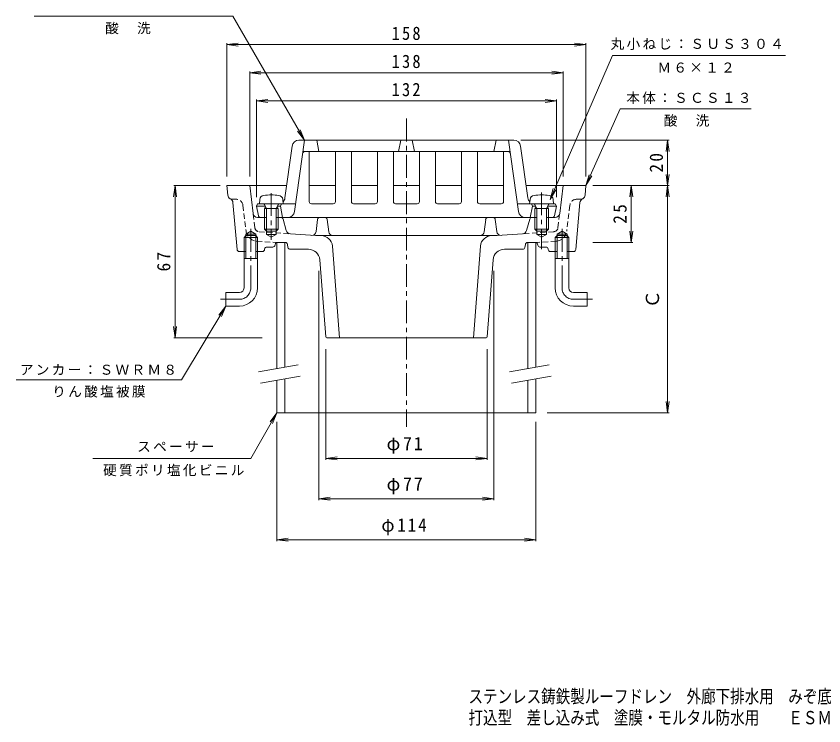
# Model space of a CAD drawing. Units: millimetres, scale not verified. Extents: x -362 to 349, y -275 to 216.
# Drawn here: x -362.1 to -6.6, y -275.5 to 36.8 of the extents above; entities that cross this region are included whole.
import ezdxf
from ezdxf.enums import TextEntityAlignment as Align

# ---------------------------------------------------------------- set-up
doc = ezdxf.new("R2010")
doc.units = ezdxf.units.MM
doc.header["$LTSCALE"] = 2
doc.linetypes.add('CHAIN1', pattern=[8, 5, -1, 1, -1])
doc.linetypes.add('DASHED1', pattern=[1.8, 1.2, -0.6])
for name, color, linetype, lineweight in [('0-0_通り芯', 3, 'Continuous', 9), ('0-2_仕上', 6, 'Continuous', 9), ('0-3_建具', 4, 'Continuous', 9), ('0-4_その他', 7, 'Continuous', 9), ('0-5_寸法', 7, 'Continuous', 9)]:
    doc.layers.add(name, color=color, linetype=linetype, lineweight=lineweight)
doc.layers.add('F-5_F-5ﾚｲﾔ', color=2, linetype='Continuous')
doc.styles.add('ＭＳ ゴシック', font='')
doc.styles.get('ＭＳ ゴシック').set_extended_font_data('MS Gothic')

msp = doc.modelspace()

# ---------------------------------------------------------------- linework, layer by layer
at = {"layer": '0-0_通り芯', "linetype": 'CHAIN1'}
for p, q in [((-190.327, -8.296), (-190.327, -143.974)), ((-249.827, -41.147), (-249.827, -61.649)), ((-130.827, -40.815), (-130.827, -65.797))]:
    msp.add_line(p, q, dxfattribs=at)
at = {"layer": '0-0_通り芯'}
for p, q in [((-268.98, -41.96), (-269.327, -37.794)), ((-269.327, -37.794), (-243.063, -37.794)), ((-257.824, -50.037), (-259.327, -37.794)), ((-233.077, -37.794), (-221.577, -37.794)), ((-214.578, -37.794), (-203.078, -37.794)), ((-196.077, -37.794), (-184.577, -37.794)), ((-177.577, -37.794), (-166.077, -37.794)), ((-159.077, -37.794), (-147.577, -37.794)), ((-137.592, -37.794), (-111.327, -37.794)), ((-122.831, -50.037), (-121.327, -37.794)), ((-111.675, -41.96), (-111.327, -37.794)), ((-264.911, -65.88), (-266.707, -45.236)), ((-115.743, -65.88), (-113.948, -45.236)), ((-251.958, -51.794), (-255.839, -51.794)), ((-245.585, -51.794), (-247.697, -51.794)), ((-243.208, -57.563), (-244.623, -52.524)), ((-229.443, -52.662), (-230.079, -57.932)), ((-226.203, -51.794), (-228.452, -51.794)), ((-225.212, -52.662), (-224.559, -58.058)), ((-155.443, -52.662), (-156.096, -58.058)), ((-154.452, -51.794), (-152.203, -51.794)), ((-151.212, -52.662), (-150.576, -57.932)), ((-137.447, -57.563), (-136.032, -52.524)), ((-135.069, -51.794), (-132.957, -51.794)), ((-128.697, -51.794), (-124.816, -51.794)), ((-261.027, -59.144), (-258.827, -57.873)), ((-261.027, -59.794), (-261.027, -59.144)), ((-256.627, -59.144), (-261.027, -59.144)), ((-256.627, -59.144), (-258.827, -57.873)), ((-256.627, -59.794), (-256.627, -59.144)), ((-241.422, -59.018), (-230.327, -59.794)), ((-150.327, -59.794), (-230.327, -59.794)), ((-139.233, -59.018), (-150.327, -59.794)), ((-124.027, -59.144), (-121.827, -57.873)), ((-124.027, -59.144), (-119.627, -59.144)), ((-124.027, -59.794), (-124.027, -59.144)), ((-119.627, -59.144), (-121.827, -57.873)), ((-119.627, -59.794), (-119.627, -59.144)), ((-247.922, -63.172), (-248.138, -64.036)), ((-247.827, -62.794), (-243.675, -62.794)), ((-242.467, -64.958), (-242.688, -63.629)), ((-138.188, -64.958), (-137.967, -63.629)), ((-132.827, -62.794), (-136.98, -62.794)), ((-132.733, -63.172), (-132.517, -64.036)), ((-261.027, -66.794), (-263.915, -66.794)), ((-253.749, -66.794), (-256.627, -66.794)), ((-252.738, -65.707), (-252.753, -65.88)), ((-249.108, -64.794), (-251.741, -64.794)), ((-233.458, -65.794), (-241.48, -65.794)), ((-222.916, -64.41), (-219.81, -104.794)), ((-157.739, -64.41), (-160.845, -104.794)), ((-147.197, -65.794), (-139.175, -65.794)), ((-131.547, -64.794), (-128.914, -64.794)), ((-127.917, -65.707), (-127.902, -65.88)), ((-126.906, -66.794), (-124.027, -66.794)), ((-119.627, -66.794), (-116.74, -66.794)), ((-225.863, -104.332), (-228.472, -70.41)), ((-154.792, -104.332), (-152.183, -70.41)), ((-155.29, -104.794), (-225.364, -104.794))]:
    msp.add_line(p, q, dxfattribs=at)
at = {"layer": '0-0_通り芯', "linetype": 'DASHED1'}
for p, q in [((-265.275, -43.794), (-266.987, -43.794)), ((-115.38, -43.794), (-113.668, -43.794)), ((-262.297, -46.428), (-260.898, -57.824)), ((-118.358, -46.428), (-119.757, -57.824)), ((-257.055, -56.302), (-257.824, -50.037)), ((-123.6, -56.302), (-122.831, -50.037)), ((-255.209, -58.054), (-241.422, -59.018)), ((-125.446, -58.054), (-139.233, -59.018)), ((-256.284, -62.202), (-247.827, -62.794)), ((-124.371, -62.202), (-132.827, -62.794))]:
    msp.add_line(p, q, dxfattribs=at)
at = {"layer": '0-0_通り芯', "color": 4, "linetype": 'CHAIN1'}
for p, q in [((-258.827, -56.87), (-258.827, -82.794)), ((-121.827, -56.87), (-121.827, -82.794)), ((-263.827, -87.794), (-272.234, -87.794)), ((-116.827, -87.794), (-108.421, -87.794))]:
    msp.add_line(p, q, dxfattribs=at)
at = {"layer": '0-0_通り芯', "color": 4}
for p, q in [((-261.027, -59.794), (-261.827, -60.594)), ((-256.627, -59.794), (-261.027, -59.794)), ((-261.027, -69.794), (-261.027, -59.794)), ((-256.627, -59.794), (-256.627, -69.794)), ((-124.027, -59.794), (-124.027, -69.794)), ((-124.027, -59.794), (-119.627, -59.794)), ((-119.627, -59.794), (-118.827, -60.594)), ((-119.627, -69.794), (-119.627, -59.794)), ((-255.827, -60.594), (-261.827, -60.594)), ((-261.827, -82.794), (-261.827, -60.594)), ((-124.827, -60.594), (-118.827, -60.594)), ((-118.827, -82.794), (-118.827, -60.594)), ((-255.827, -69.794), (-261.827, -69.794)), ((-124.827, -69.794), (-118.827, -69.794)), ((-263.827, -90.794), (-269.827, -90.794)), ((-116.827, -90.794), (-110.827, -90.794))]:
    msp.add_line(p, q, dxfattribs=at)
for points in [[(-256.627, -59.794), (-255.827, -60.594), (-255.827, -82.794)], [(-124.027, -59.794), (-124.827, -60.594), (-124.827, -82.794)], [(-263.827, -84.794), (-269.827, -84.794), (-269.827, -90.794)], [(-116.827, -84.794), (-110.827, -84.794), (-110.827, -90.794)]]:
    msp.add_lwpolyline(points, dxfattribs=at)
at = {"layer": '0-0_通り芯'}
for centre, radius, start, end in [((-266.987, -41.794), 2, 184.76352, 242.36385), ((-113.668, -41.794), 2, 297.63615, 355.23648), ((-268.699, -45.409), 2, 4.96979, 64.66037), ((-111.956, -45.409), 2, 115.33963, 175.03021), ((-255.839, -49.794), 2, 187.00005, 270), ((-245.585, -52.794), 1, 15.67796, 90), ((-228.452, -52.794), 1, 90, 172.40356), ((-226.203, -52.794), 1, 7.59431, 90), ((-154.452, -52.794), 1, 90, 172.40569), ((-152.203, -52.794), 1, 7.59644, 90), ((-135.069, -52.794), 1, 90, 164.32204), ((-124.816, -49.794), 2, 270, 352.99995), ((-241.283, -57.023), 2, 195.67761, 266.00017), ((-232.062, -57.668), 2, 266.00014, 352.40364), ((-227.901, -64.794), 5, 4.39883, 90), ((-222.576, -57.794), 2, 187.59488, 270), ((-158.079, -57.794), 2, 270, 352.40512), ((-152.753, -64.794), 5, 90, 175.60117), ((-148.593, -57.668), 2, 187.59636, 273.99986), ((-139.372, -57.023), 2, 273.99983, 344.32239), ((-247.437, -63.294), 0.5, 90, 165.96278), ((-243.675, -63.794), 1, 9.46182, 90), ((-136.98, -63.794), 1, 90, 170.53818), ((-133.218, -63.294), 0.5, 14.03722, 90), ((-263.915, -65.794), 1, 184.96979, 270), ((-253.749, -65.794), 1, 270, 355.03021), ((-251.741, -65.794), 1, 90, 175.03021), ((-249.108, -63.794), 1, 270, 345.96376), ((-241.48, -64.794), 1, 189.46281, 270), ((-233.458, -70.794), 5, 4.39883, 90), ((-147.197, -70.794), 5, 90, 175.60117), ((-139.175, -64.794), 1, 270, 350.53719), ((-131.547, -63.794), 1, 194.03624, 270), ((-128.914, -65.794), 1, 4.96979, 90), ((-126.906, -65.794), 1, 184.96979, 270), ((-116.74, -65.794), 1, 270, 355.03021), ((-225.364, -104.294), 0.5, 184.39832, 270), ((-155.29, -104.294), 0.5, 270, 355.60168)]:
    msp.add_arc(centre, radius, start, end, dxfattribs=at)
at = {"layer": '0-0_通り芯', "linetype": 'DASHED1'}
for centre, radius, start, end in [((-266.987, -41.794), 2, 242.36385, 270), ((-265.275, -46.794), 3, 7.00006, 90), ((-115.38, -46.794), 3, 90, 172.99994), ((-113.668, -41.794), 2, 270, 297.63615), ((-255.07, -56.059), 2, 187.00005, 266.00017), ((-125.585, -56.059), 2, 273.99983, 352.99995), ((-255.935, -57.215), 5, 187.00008, 266.00006), ((-124.719, -57.215), 5, 273.99994, 352.99992)]:
    msp.add_arc(centre, radius, start, end, dxfattribs=at)
at = {"layer": '0-0_通り芯', "color": 4}
for centre, radius, start, end in [((-263.827, -82.794), 2, 270, 0), ((-263.827, -82.794), 8, 270, 0), ((-116.827, -82.794), 8, 180, 270), ((-116.827, -82.794), 2, 180, 270)]:
    msp.add_arc(centre, radius, start, end, dxfattribs=at)
at = {"layer": '0-0_通り芯', "color": 4, "linetype": 'CHAIN1'}
for centre, start, end in [((-263.827, -82.794), 270, 0), ((-116.827, -82.794), 180, 270)]:
    msp.add_arc(centre, 5, start, end, dxfattribs=at)
at = {"layer": '0-2_仕上'}
for p, q in [((-243.824, -43.211), (-240.615, -20.376)), ((-235.203, -17.794), (-239.618, -49.211)), ((-143.011, -17.794), (-237.644, -17.794)), ((-229.827, -17.794), (-228.827, -22.794)), ((-192.827, -17.794), (-193.827, -22.794)), ((-187.827, -17.794), (-186.827, -22.794)), ((-150.827, -17.794), (-151.827, -22.794)), ((-145.452, -17.794), (-141.037, -49.211)), ((-136.831, -43.211), (-140.04, -20.376)), ((-144.75, -22.794), (-235.905, -22.794)), ((-233.077, -44.794), (-233.077, -22.794)), ((-221.577, -22.794), (-221.577, -44.794)), ((-214.578, -22.794), (-214.578, -44.794)), ((-203.078, -22.794), (-203.078, -44.794)), ((-196.077, -22.794), (-196.077, -44.794)), ((-184.577, -22.794), (-184.577, -44.794)), ((-177.577, -22.794), (-177.577, -44.794)), ((-166.077, -22.794), (-166.077, -44.794)), ((-159.077, -22.794), (-159.077, -44.794)), ((-147.577, -44.794), (-147.577, -22.794)), ((-255.827, -45.794), (-256.327, -46.794)), ((-239.278, -45.794), (-255.827, -45.794)), ((-222.577, -45.794), (-232.077, -45.794)), ((-204.078, -45.794), (-213.578, -45.794)), ((-195.077, -45.794), (-185.577, -45.794)), ((-176.577, -45.794), (-167.077, -45.794)), ((-158.077, -45.794), (-148.577, -45.794)), ((-141.377, -45.794), (-124.827, -45.794)), ((-124.827, -45.794), (-124.327, -46.794)), ((-255.517, -51.036), (-256.327, -46.794)), ((-252.519, -46.794), (-256.327, -46.794)), ((-245.827, -46.794), (-247.136, -46.794)), ((-134.828, -46.794), (-133.519, -46.794)), ((-128.136, -46.794), (-124.327, -46.794)), ((-125.138, -51.036), (-124.327, -46.794)), ((-254.547, -51.794), (-251.958, -51.794)), ((-132.957, -51.794), (-247.697, -51.794)), ((-126.108, -51.794), (-128.697, -51.794))]:
    msp.add_line(p, q, dxfattribs=at)
at = {"layer": '0-2_仕上', "color": 4}
for p, q in [((-255.077, -45.794), (-254.911, -43.89)), ((-255.077, -45.794), (-244.577, -45.794)), ((-251.958, -47.794), (-253.01, -45.921)), ((-247.697, -47.794), (-246.645, -45.921)), ((-244.577, -45.794), (-244.744, -43.89)), ((-136.077, -45.794), (-135.911, -43.89)), ((-132.957, -47.794), (-134.009, -45.921)), ((-128.697, -47.794), (-127.645, -45.921)), ((-125.577, -45.794), (-125.744, -43.89)), ((-252.827, -47.794), (-252.387, -47.03)), ((-246.827, -47.794), (-252.827, -47.794)), ((-252.827, -47.794), (-252.827, -56.924)), ((-251.958, -47.794), (-251.958, -57.794)), ((-247.697, -47.794), (-247.697, -57.794)), ((-246.827, -47.794), (-247.268, -47.03)), ((-246.827, -47.794), (-246.827, -56.924)), ((-133.827, -47.794), (-133.386, -47.03)), ((-133.827, -47.794), (-127.827, -47.794)), ((-133.827, -47.794), (-133.827, -56.924)), ((-132.957, -47.794), (-132.957, -57.794)), ((-128.697, -47.794), (-128.697, -57.794)), ((-127.827, -47.794), (-128.268, -47.03)), ((-127.827, -47.794), (-127.827, -56.924)), ((-251.958, -57.794), (-252.827, -56.924)), ((-246.827, -56.924), (-252.827, -56.924)), ((-247.697, -57.794), (-251.958, -57.794)), ((-247.697, -57.794), (-246.827, -56.924)), ((-132.957, -57.794), (-133.827, -56.924)), ((-133.827, -56.924), (-127.827, -56.924)), ((-132.957, -57.794), (-128.697, -57.794)), ((-128.697, -57.794), (-127.827, -56.924))]:
    msp.add_line(p, q, dxfattribs=at)
at = {"layer": '0-2_仕上', "color": 3}
for p, q in [((-251.958, -57.794), (-251.958, -59.235)), ((-251.958, -59.235), (-247.697, -59.235)), ((-251.958, -59.235), (-249.827, -60.464)), ((-247.697, -59.235), (-249.827, -60.464)), ((-247.697, -57.794), (-247.697, -59.235)), ((-132.957, -57.794), (-132.957, -59.235)), ((-128.697, -59.235), (-132.957, -59.235)), ((-132.957, -59.235), (-130.827, -60.464)), ((-128.697, -59.235), (-130.827, -60.464)), ((-128.697, -57.794), (-128.697, -59.235))]:
    msp.add_line(p, q, dxfattribs=at)
at = {"layer": '0-2_仕上'}
for points in [[(-245.327, -45.794), (-245.827, -46.794), (-244.827, -51.794)], [(-135.328, -45.794), (-134.828, -46.794), (-135.827, -51.794)]]:
    msp.add_lwpolyline(points, dxfattribs=at)
for centre, radius, start, end in [((-237.644, -20.794), 3, 90, 171.99991), ((-143.011, -20.794), 3, 8.00009, 90), ((-235.036, -23.794), 1, 90, 171.99991), ((-145.619, -23.794), 1, 8.00009, 90), ((-246.795, -42.794), 3, 315.47498, 351.99991), ((-232.077, -44.794), 1, 180, 270), ((-232.077, -44.794), 1, 180, 270), ((-222.577, -44.794), 1, 270, 0), ((-222.577, -44.794), 1, 270, 0), ((-213.578, -44.794), 1, 180, 270), ((-204.078, -44.794), 1, 270, 0), ((-195.077, -44.794), 1, 180, 270), ((-185.577, -44.794), 1, 270, 0), ((-176.577, -44.794), 1, 180, 270), ((-167.077, -44.794), 1, 270, 0), ((-158.077, -44.794), 1, 180, 270), ((-158.077, -44.794), 1, 180, 270), ((-148.577, -44.794), 1, 270, 0), ((-148.577, -44.794), 1, 270, 0), ((-133.86, -42.794), 3, 188.00009, 224.52502), ((-242.589, -48.794), 3, 270, 351.99986), ((-138.066, -48.794), 3, 188.00014, 270), ((-254.547, -50.794), 1, 194.03624, 270), ((-126.108, -50.794), 1, 270, 345.96376)]:
    msp.add_arc(centre, radius, start, end, dxfattribs=at)
at = {"layer": '0-2_仕上', "color": 4}
for centre, radius, start, end in [((-252.919, -44.065), 2, 96.33817, 175.00002), ((-249.827, -71.894), 30, 83.6618, 96.3382), ((-246.736, -44.065), 2, 4.99998, 83.66183), ((-133.919, -44.065), 2, 96.33817, 175.00002), ((-130.827, -71.894), 30, 83.6618, 96.3382), ((-127.736, -44.065), 2, 4.99998, 83.66183), ((-253.227, -46.044), 0.25, 29.32918, 90), ((-246.427, -46.044), 0.25, 90, 150.67082), ((-134.227, -46.044), 0.25, 29.32918, 90), ((-127.427, -46.044), 0.25, 90, 150.67082)]:
    msp.add_arc(centre, radius, start, end, dxfattribs=at)
at = {"layer": '0-3_建具'}
for p, q in [((-247.327, -62.794), (-243.827, -62.794)), ((-247.327, -62.794), (-247.327, -118.294)), ((-243.827, -62.794), (-243.827, -117.677)), ((-136.827, -62.794), (-133.327, -62.794)), ((-136.827, -62.794), (-136.827, -118.294)), ((-133.327, -62.794), (-133.327, -117.677)), ((-247.327, -123.371), (-247.327, -137.794)), ((-243.827, -122.754), (-243.827, -137.794)), ((-136.827, -123.371), (-136.827, -137.794)), ((-133.327, -122.754), (-133.327, -137.794)), ((-247.327, -137.794), (-133.327, -137.794))]:
    msp.add_line(p, q, dxfattribs=at)
at = {"layer": '0-3_建具', "color": 7}
for p, q in [((-237.996, -116.648), (-255.493, -119.733)), ((-127.496, -116.648), (-144.993, -119.733)), ((-237.128, -121.572), (-254.624, -124.658)), ((-126.628, -121.572), (-144.124, -124.658))]:
    msp.add_line(p, q, dxfattribs=at)
at = {"layer": '0-4_その他'}
for p, q in [((-269.327, 24.244), (-264.37, 24.896)), ((-111.327, 24.244), (-116.285, 24.896)), ((-269.327, 24.844), (-269.327, -33.794)), ((-269.327, 24.244), (-111.327, 24.244)), ((-269.327, 24.244), (-264.37, 23.591)), ((-111.327, 24.244), (-116.285, 23.591)), ((-111.327, 24.844), (-111.327, -33.794)), ((-259.327, 11.886), (-254.37, 12.539)), ((-259.327, 12.486), (-259.327, -33.794)), ((-259.327, 11.886), (-121.327, 11.886)), ((-259.327, 11.886), (-254.37, 11.234)), ((-121.327, 11.886), (-126.285, 12.539)), ((-121.327, 11.886), (-126.285, 11.234)), ((-121.327, 12.486), (-121.327, -33.794)), ((-256.327, -0.503), (-251.37, 0.149)), ((-256.327, 0.097), (-256.327, -42.794)), ((-124.327, -0.503), (-129.285, 0.149)), ((-124.327, 0.097), (-124.327, -42.794)), ((-256.327, -0.503), (-124.327, -0.503)), ((-256.327, -0.503), (-251.37, -1.156)), ((-124.327, -0.503), (-129.285, -1.156)), ((-140.011, -17.794), (-74.727, -17.794)), ((-75.327, -17.794), (-75.98, -22.751)), ((-75.327, -37.794), (-75.327, -17.794)), ((-75.327, -17.794), (-74.675, -22.751)), ((-111.327, -37.794), (-109.905, -33)), ((-111.327, -37.794), (-108.713, -33.532)), ((-75.327, -37.794), (-75.98, -32.837)), ((-75.327, -37.794), (-74.675, -32.837)), ((-292.182, -37.794), (-292.834, -42.751)), ((-272.327, -37.794), (-292.782, -37.794)), ((-292.182, -104.794), (-292.182, -37.794)), ((-292.182, -37.794), (-291.529, -42.751)), ((-127.119, -43.894), (-125.74, -39.088)), ((-108.327, -37.794), (-74.727, -37.794)), ((-91.327, -37.794), (-91.98, -42.751)), ((-91.327, -62.794), (-91.327, -37.794)), ((-91.327, -37.794), (-90.675, -42.751)), ((-75.327, -37.794), (-75.98, -42.751)), ((-75.327, -137.794), (-75.327, -37.794)), ((-75.327, -37.794), (-74.675, -42.751)), ((-127.119, -43.894), (-124.543, -39.608)), ((-91.327, -62.794), (-91.98, -57.836)), ((-91.327, -62.794), (-90.675, -57.836)), ((-108.327, -62.794), (-90.727, -62.794)), ((-228.827, -176.163), (-228.827, -75.334)), ((-151.827, -176.163), (-151.827, -75.334)), ((-292.182, -104.794), (-292.834, -99.837)), ((-292.182, -104.794), (-291.529, -99.837)), ((-253.827, -104.794), (-292.782, -104.794)), ((-225.827, -109.794), (-225.827, -158.394)), ((-154.827, -109.794), (-154.827, -158.394)), ((-75.327, -137.794), (-75.98, -132.836)), ((-75.327, -137.794), (-74.675, -132.836)), ((-128.327, -137.794), (-74.727, -137.794)), ((-247.327, -194.219), (-247.327, -141.794)), ((-133.327, -194.219), (-133.327, -141.794)), ((-225.827, -157.794), (-220.87, -157.141)), ((-225.827, -157.794), (-154.827, -157.794)), ((-225.827, -157.794), (-220.87, -158.446)), ((-154.827, -157.794), (-159.785, -157.141)), ((-154.827, -157.794), (-159.785, -158.446)), ((-228.827, -175.563), (-223.87, -174.91)), ((-228.827, -175.563), (-151.827, -175.563)), ((-228.827, -175.563), (-223.87, -176.215)), ((-151.827, -175.563), (-156.785, -174.91)), ((-151.827, -175.563), (-156.785, -176.215)), ((-247.327, -193.619), (-242.37, -192.967)), ((-247.327, -193.619), (-133.327, -193.619)), ((-247.327, -193.619), (-242.37, -194.272)), ((-133.327, -193.619), (-138.285, -192.967)), ((-133.327, -193.619), (-138.285, -194.272))]:
    msp.add_line(p, q, dxfattribs=at)
at = {"layer": '0-5_寸法'}
for p, q in [((-127.119, -43.894), (-99.547, 19.506)), ((-99.547, 19.506), (-23.432, 19.506)), ((-111.327, -37.794), (-96.296, -4.066)), ((-96.296, -4.066), (-38.605, -4.066)), ((-235.203, -17.794), (-238.246, -13.827)), ((-235.203, -17.794), (-237.116, -13.174)), ((-269.827, -90.794), (-289.392, -123.232)), ((-269.827, -90.794), (-272.871, -94.761)), ((-269.827, -90.794), (-271.741, -95.413)), ((-362.137, -123.232), (-289.392, -123.232)), ((-247.327, -137.794), (-258.874, -157.794)), ((-247.327, -137.794), (-250.371, -141.76)), ((-247.327, -137.794), (-249.241, -142.413)), ((-258.874, -157.794), (-328.329, -157.794))]:
    msp.add_line(p, q, dxfattribs=at)
msp.add_lwpolyline([(-235.203, -17.794), (-266.712, 36.782), (-354.233, 36.782)], dxfattribs=at)

# ---------------------------------------------------------------- texts
at = {"layer": '0-4_その他', "color": 2, "style": 'ＭＳ ゴシック'}
msp.add_text('Ｃ', height=5.865, rotation=90, dxfattribs=at).set_placement((-77.327, -91.794), align=Align.BOTTOM_LEFT)
at = {"layer": '0-4_その他', "color": 2, "char_height": 5.865, "attachment_point": 7, "style": 'ＭＳ ゴシック'}
for s, insert in [('\\T1.27;\\W0.9;158', (-196.827, 26.244)), ('\\T1.27;\\W0.9;138', (-196.827, 13.886)), ('\\T1.27;\\W0.9;132', (-196.827, 1.497)), ('\\T1.19;φ71', (-199.077, -155.794)), ('\\T1.19;φ77', (-199.077, -173.563)), ('\\T1.21;\\W0.95;φ114', (-201.327, -191.619))]:
    msp.add_mtext(s, dxfattribs=dict(at, insert=insert))
at = {"layer": '0-4_その他', "color": 2, "char_height": 5.865, "attachment_point": 7, "rotation": 90, "style": 'ＭＳ ゴシック'}
for s, insert in [('\\T1.27;\\W0.95;20', (-77.327, -32.044)), ('\\T1.27;\\W0.95;25', (-93.327, -54.544)), ('\\T1.27;\\W0.95;67', (-294.182, -75.544))]:
    msp.add_mtext(s, dxfattribs=dict(at, insert=insert))
at = {"layer": '0-5_寸法', "char_height": 4.399, "attachment_point": 7, "style": 'ＭＳ ゴシック'}
for s, insert in [('\\T1.17;酸\u3000洗', (-322.942, 28.808)), ('\\T1.17;丸小ねじ：ＳＵＳ３０４', (-100.426, 21.911)), ('\\T1.17;Ｍ６×１２', (-79.831, 11.899)), ('\\T1.17;本体：ＳＣＳ１３', (-93.553, -1.838)), ('\\T1.17;酸\u3000洗', (-77.028, -11.851)), ('\\T1.17;アンカー：ＳＷＲＭ８', (-360.522, -121.206)), ('\\T1.17;りん酸塩被膜', (-346.264, -131.077)), ('\\T1.17;スペーサー', (-308.876, -155.079)), ('\\T1.17;硬質ポリ塩化ビニル', (-323.848, -165.686))]:
    msp.add_mtext(s, dxfattribs=dict(at, insert=insert))
at = {"layer": 'F-5_F-5ﾚｲﾔ', "style": 'ＭＳ ゴシック', "width": 0.8}
for s, p in [('ステンレス鋳鉄製ルーフドレン\u3000外廊下排水用\u3000みぞ底幅１００ｍｍ\u3000たて引き用', (-163.005, -267.221)), ('打込型\u3000差し込み式\u3000塗膜・モルタル防水用\u3000\u3000ＥＳＭＤ－１－７５\u3000Ｃ＝指示', (-163.005, -276.568))]:
    msp.add_text(s, height=5.865, dxfattribs=at).set_placement(p, align=Align.BOTTOM_LEFT)

doc.saveas('drawing.dxf')
